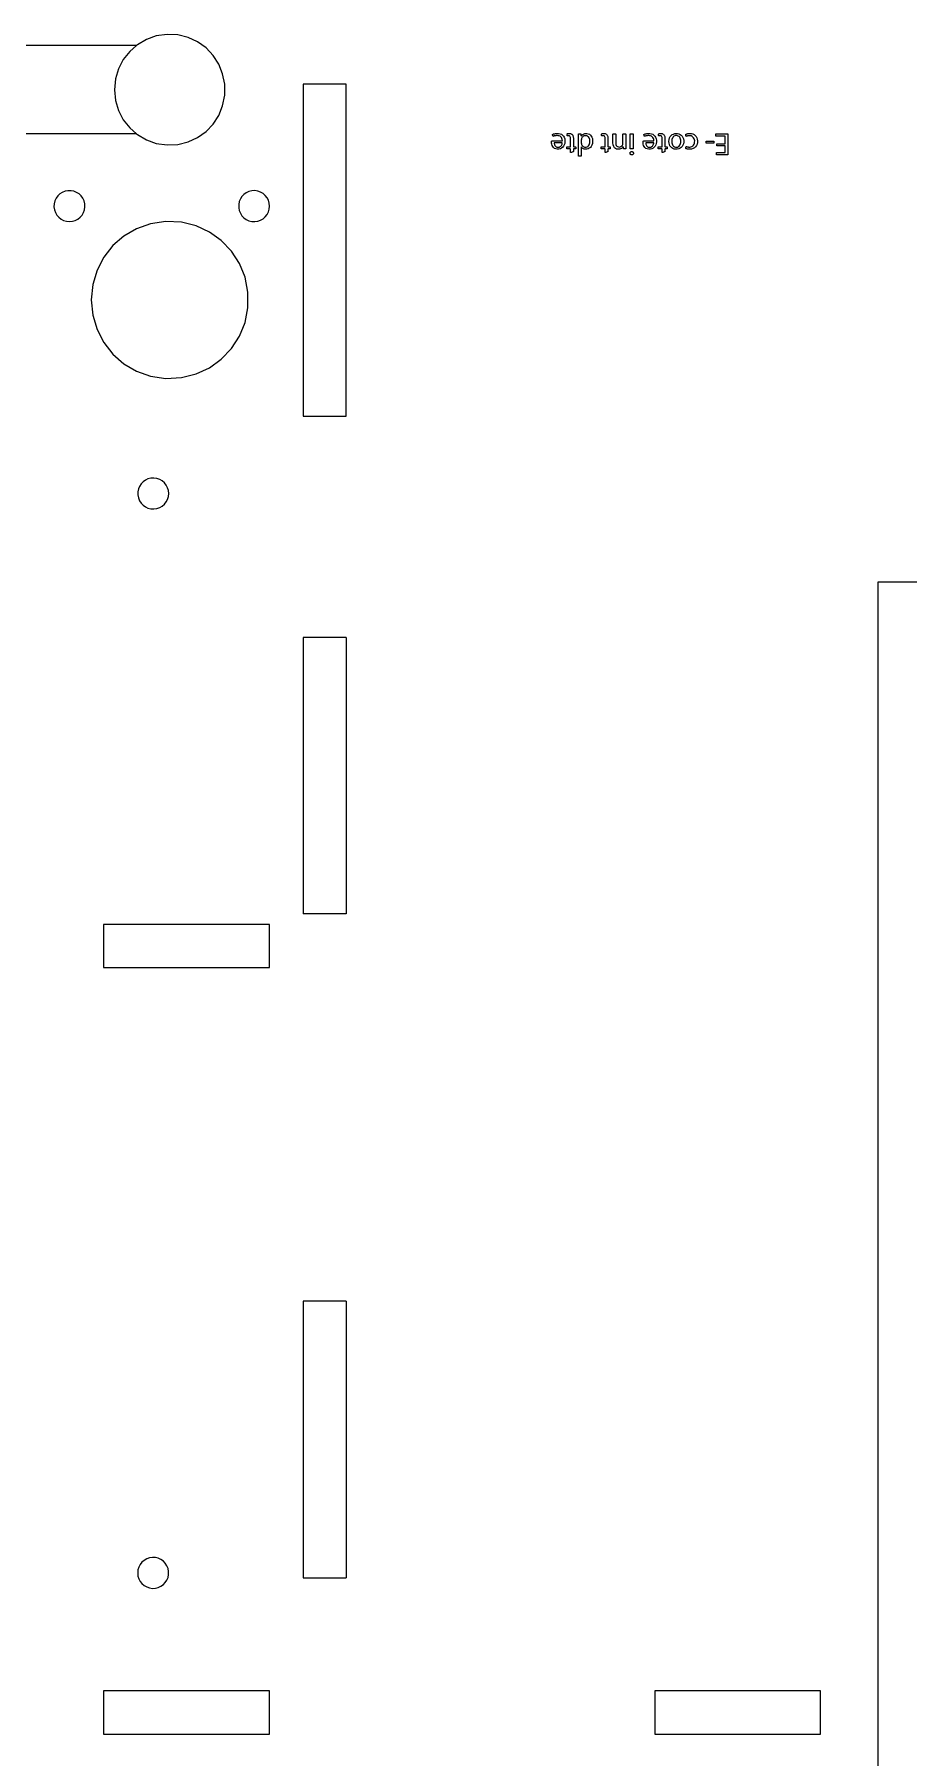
# Model space of a CAD drawing. Header units: metres. Extents: x 1885 to 2636, y 491 to 906.
# Drawn here: x 2160.6 to 2239.6, y 608.2 to 763.9 of the extents above; entities that cross this region are included whole.
import ezdxf

# ---------------------------------------------------------------- set-up
doc = ezdxf.new("R2010")
doc.units = ezdxf.units.M

msp = doc.modelspace()

# ---------------------------------------------------------------- linework, layer by layer
at = {"layer": 'COMPONENT1'}
for p, q in [((2170.73, 763.48), (2169.92, 763.01)), ((2171.62, 763.8), (2170.73, 763.48)), ((2172.59, 763.94), (2171.62, 763.8)), ((2173.58, 763.89), (2172.59, 763.94)), ((2174.51, 763.66), (2173.58, 763.89)), ((2175.36, 763.26), (2174.51, 763.66)), ((2176.12, 762.72), (2175.36, 763.26)), ((2169.84, 762.94), (2158.84, 762.94)), ((2168.64, 761.67), (2168.21, 760.84)), ((2169.22, 762.4), (2168.64, 761.67)), ((2169.84, 762.94), (2169.22, 762.4)), ((2169.92, 763.01), (2169.84, 762.94)), ((2176.76, 762.04), (2176.12, 762.72)), ((2177.27, 761.26), (2176.76, 762.04)), ((2168.21, 760.84), (2167.93, 759.92)), ((2177.62, 760.39), (2177.27, 761.26)), ((2177.81, 759.44), (2177.62, 760.39)), ((2167.93, 759.92), (2167.84, 758.94)), ((2167.84, 758.94), (2167.93, 757.97)), ((2177.81, 758.45), (2177.81, 759.44)), ((2188.79, 759.44), (2184.89, 759.44)), ((2184.89, 759.44), (2184.89, 729.44)), ((2188.79, 729.44), (2188.79, 759.44)), ((2167.93, 757.97), (2168.21, 757.05)), ((2168.21, 757.05), (2168.64, 756.22)), ((2177.27, 756.62), (2177.62, 757.5)), ((2177.62, 757.5), (2177.81, 758.45)), ((2168.64, 756.22), (2169.22, 755.49)), ((2169.22, 755.49), (2169.84, 754.94)), ((2176.12, 755.17), (2176.76, 755.84)), ((2176.76, 755.84), (2177.27, 756.62)), ((2169.84, 754.94), (2158.84, 754.94)), ((2169.84, 754.94), (2169.92, 754.88)), ((2169.92, 754.88), (2170.73, 754.41)), ((2170.73, 754.41), (2171.62, 754.09)), ((2171.62, 754.09), (2172.59, 753.95)), ((2172.59, 753.95), (2173.58, 754)), ((2173.58, 754), (2174.51, 754.23)), ((2174.51, 754.23), (2175.36, 754.63)), ((2175.36, 754.63), (2176.12, 755.17)), ((2162.72, 749.34), (2162.56, 749.13)), ((2162.9, 749.52), (2162.72, 749.34)), ((2163.12, 749.66), (2162.9, 749.52)), ((2163.37, 749.76), (2163.12, 749.66)), ((2163.63, 749.81), (2163.37, 749.76)), ((2163.91, 749.81), (2163.63, 749.81)), ((2164.18, 749.76), (2163.91, 749.81)), ((2164.42, 749.66), (2164.18, 749.76)), ((2164.64, 749.52), (2164.42, 749.66)), ((2164.83, 749.34), (2164.64, 749.52)), ((2164.98, 749.13), (2164.83, 749.34)), ((2179.36, 749.29), (2179.22, 749.07)), ((2179.54, 749.48), (2179.36, 749.29)), ((2179.75, 749.63), (2179.54, 749.48)), ((2179.99, 749.74), (2179.75, 749.63)), ((2180.25, 749.81), (2179.99, 749.74)), ((2180.53, 749.82), (2180.25, 749.81)), ((2180.8, 749.78), (2180.53, 749.82)), ((2181.05, 749.69), (2180.8, 749.78)), ((2181.28, 749.56), (2181.05, 749.69)), ((2181.47, 749.39), (2181.28, 749.56)), ((2181.64, 749.18), (2181.47, 749.39)), ((2181.76, 748.95), (2181.64, 749.18)), ((2162.39, 748.63), (2162.37, 748.35)), ((2162.37, 748.35), (2162.41, 748.08)), ((2162.45, 748.89), (2162.39, 748.63)), ((2162.41, 748.08), (2162.5, 747.83)), ((2162.56, 749.13), (2162.45, 748.89)), ((2162.5, 747.83), (2162.63, 747.6)), ((2164.91, 747.6), (2165.04, 747.83)), ((2165.09, 748.89), (2164.98, 749.13)), ((2165.04, 747.83), (2165.13, 748.08)), ((2165.16, 748.63), (2165.09, 748.89)), ((2165.13, 748.08), (2165.17, 748.35)), ((2165.17, 748.35), (2165.16, 748.63)), ((2179.12, 748.83), (2179.07, 748.56)), ((2179.07, 748.56), (2179.07, 748.28)), ((2179.07, 748.28), (2179.12, 748.02)), ((2179.22, 749.07), (2179.12, 748.83)), ((2179.12, 748.02), (2179.22, 747.77)), ((2179.22, 747.77), (2179.36, 747.55)), ((2181.47, 747.45), (2181.64, 747.66)), ((2181.64, 747.66), (2181.76, 747.89)), ((2181.83, 748.69), (2181.76, 748.95)), ((2181.76, 747.89), (2181.83, 748.15)), ((2181.86, 748.42), (2181.83, 748.69)), ((2181.83, 748.15), (2181.86, 748.42)), ((2162.63, 747.6), (2162.81, 747.41)), ((2162.81, 747.41), (2163.01, 747.25)), ((2163.01, 747.25), (2163.24, 747.12)), ((2163.24, 747.12), (2163.5, 747.05)), ((2163.5, 747.05), (2163.77, 747.02)), ((2163.77, 747.02), (2164.05, 747.05)), ((2164.05, 747.05), (2164.3, 747.12)), ((2164.3, 747.12), (2164.53, 747.25)), ((2164.53, 747.25), (2164.74, 747.41)), ((2164.74, 747.41), (2164.91, 747.6)), ((2169.84, 746.38), (2168.7, 745.71)), ((2171.11, 746.83), (2169.84, 746.38)), ((2172.48, 747.03), (2171.11, 746.83)), ((2173.89, 746.97), (2172.48, 747.03)), ((2175.21, 746.64), (2173.89, 746.97)), ((2176.42, 746.07), (2175.21, 746.64)), ((2177.49, 745.3), (2176.42, 746.07)), ((2179.36, 747.55), (2179.54, 747.36)), ((2179.54, 747.36), (2179.75, 747.21)), ((2179.75, 747.21), (2179.99, 747.1)), ((2179.99, 747.1), (2180.25, 747.04)), ((2180.25, 747.04), (2180.53, 747.02)), ((2180.53, 747.02), (2180.8, 747.06)), ((2180.8, 747.06), (2181.05, 747.15)), ((2181.05, 747.15), (2181.28, 747.28)), ((2181.28, 747.28), (2181.47, 747.45)), ((2167.7, 744.85), (2166.88, 743.81)), ((2168.7, 745.71), (2167.7, 744.85)), ((2178.41, 744.35), (2177.49, 745.3)), ((2166.88, 743.81), (2166.26, 742.63)), ((2179.13, 743.24), (2178.41, 744.35)), ((2179.64, 741.99), (2179.13, 743.24)), ((2166.26, 742.63), (2165.87, 741.33)), ((2179.9, 740.65), (2179.64, 741.99)), ((2165.87, 741.33), (2165.74, 739.94)), ((2165.74, 739.94), (2165.87, 738.55)), ((2179.9, 739.24), (2179.9, 740.65)), ((2165.87, 738.55), (2166.26, 737.26)), ((2179.64, 737.89), (2179.9, 739.24)), ((2166.26, 737.26), (2166.88, 736.08)), ((2179.13, 736.65), (2179.64, 737.89)), ((2166.88, 736.08), (2167.7, 735.04)), ((2177.49, 734.58), (2178.41, 735.54)), ((2178.41, 735.54), (2179.13, 736.65)), ((2167.7, 735.04), (2168.7, 734.17)), ((2168.7, 734.17), (2169.84, 733.5)), ((2175.21, 733.25), (2176.42, 733.81)), ((2176.42, 733.81), (2177.49, 734.58)), ((2169.84, 733.5), (2171.11, 733.05)), ((2171.11, 733.05), (2172.48, 732.85)), ((2172.48, 732.85), (2173.89, 732.92)), ((2173.89, 732.92), (2175.21, 733.25)), ((2184.89, 729.44), (2188.79, 729.44)), ((2170, 722.85), (2169.94, 722.58)), ((2170.1, 723.09), (2170, 722.85)), ((2170.24, 723.31), (2170.1, 723.09)), ((2170.42, 723.5), (2170.24, 723.31)), ((2170.63, 723.65), (2170.42, 723.5)), ((2170.87, 723.76), (2170.63, 723.65)), ((2171.13, 723.83), (2170.87, 723.76)), ((2171.41, 723.84), (2171.13, 723.83)), ((2171.68, 723.8), (2171.41, 723.84)), ((2171.93, 723.71), (2171.68, 723.8)), ((2172.15, 723.58), (2171.93, 723.71)), ((2172.35, 723.41), (2172.15, 723.58)), ((2172.51, 723.21), (2172.35, 723.41)), ((2172.63, 722.97), (2172.51, 723.21)), ((2172.71, 722.72), (2172.63, 722.97)), ((2172.74, 722.44), (2172.71, 722.72)), ((2169.94, 722.58), (2169.94, 722.31)), ((2169.94, 722.31), (2170, 722.04)), ((2170, 722.04), (2170.1, 721.79)), ((2170.1, 721.79), (2170.24, 721.58)), ((2170.24, 721.58), (2170.42, 721.39)), ((2170.42, 721.39), (2170.63, 721.24)), ((2170.63, 721.24), (2170.87, 721.12)), ((2171.68, 721.09), (2171.93, 721.17)), ((2171.93, 721.17), (2172.15, 721.31)), ((2172.15, 721.31), (2172.35, 721.48)), ((2172.35, 721.48), (2172.51, 721.68)), ((2172.51, 721.68), (2172.63, 721.91)), ((2172.63, 721.91), (2172.71, 722.17)), ((2172.71, 722.17), (2172.74, 722.44)), ((2170.87, 721.12), (2171.13, 721.06)), ((2171.13, 721.06), (2171.41, 721.05)), ((2171.41, 721.05), (2171.68, 721.09)), ((2241.84, 714.44), (2236.84, 714.44)), ((2236.84, 714.44), (2236.84, 606.06)), ((2188.79, 709.44), (2184.89, 709.44)), ((2184.89, 709.44), (2184.89, 684.44)), ((2188.79, 709.44), (2188.79, 684.44)), ((2188.79, 684.44), (2184.89, 684.44)), ((2181.84, 683.49), (2166.84, 683.49)), ((2166.84, 683.49), (2166.84, 679.59)), ((2181.84, 679.59), (2181.84, 683.49)), ((2166.84, 679.59), (2181.84, 679.59)), ((2184.89, 649.44), (2184.89, 624.44)), ((2188.79, 649.44), (2184.89, 649.44)), ((2188.79, 649.44), (2188.79, 624.44)), ((2170.75, 626.14), (2170.52, 626)), ((2171, 626.23), (2170.75, 626.14)), ((2171.27, 626.27), (2171, 626.23)), ((2171.54, 626.25), (2171.27, 626.27)), ((2171.8, 626.19), (2171.54, 626.25)), ((2172.04, 626.08), (2171.8, 626.19)), ((2169.96, 625.14), (2169.94, 624.87)), ((2169.94, 624.87), (2169.96, 624.59)), ((2170.04, 625.4), (2169.96, 625.14)), ((2169.96, 624.59), (2170.04, 624.34)), ((2170.16, 625.63), (2170.04, 625.4)), ((2170.32, 625.83), (2170.16, 625.63)), ((2170.52, 626), (2170.32, 625.83)), ((2172.26, 625.92), (2172.04, 626.08)), ((2172.43, 625.74), (2172.26, 625.92)), ((2172.58, 625.52), (2172.43, 625.74)), ((2172.68, 625.27), (2172.58, 625.52)), ((2172.73, 625.01), (2172.68, 625.27)), ((2172.68, 624.46), (2172.73, 624.73)), ((2172.73, 624.73), (2172.73, 625.01)), ((2170.04, 624.34), (2170.16, 624.1)), ((2170.16, 624.1), (2170.32, 623.9)), ((2170.32, 623.9), (2170.52, 623.73)), ((2170.52, 623.73), (2170.75, 623.6)), ((2170.75, 623.6), (2171, 623.51)), ((2171, 623.51), (2171.27, 623.47)), ((2171.27, 623.47), (2171.54, 623.48)), ((2171.54, 623.48), (2171.8, 623.55)), ((2171.8, 623.55), (2172.04, 623.66)), ((2172.04, 623.66), (2172.26, 623.81)), ((2172.26, 623.81), (2172.43, 624)), ((2172.43, 624), (2172.58, 624.22)), ((2172.58, 624.22), (2172.68, 624.46)), ((2184.89, 624.44), (2188.79, 624.44)), ((2181.84, 614.2), (2166.84, 614.2)), ((2166.84, 614.2), (2166.84, 610.3)), ((2181.84, 610.3), (2181.84, 614.2)), ((2231.68, 614.2), (2216.68, 614.2)), ((2216.68, 614.2), (2216.68, 610.3)), ((2231.68, 610.3), (2231.68, 614.2)), ((2166.84, 610.3), (2181.84, 610.3)), ((2216.68, 610.3), (2231.68, 610.3))]:
    msp.add_line(p, q, dxfattribs=at)
at = {"layer": 'COMPONENT6'}
for p, q in [((2207.36, 754.29), (2207.42, 754.32)), ((2207.36, 754.27), (2207.36, 754.29)), ((2207.36, 754.24), (2207.36, 754.27)), ((2207.36, 754.2), (2207.36, 754.24)), ((2207.36, 754.12), (2207.36, 754.2)), ((2207.38, 754.02), (2207.36, 754.12)), ((2207.41, 753.91), (2207.38, 754.02)), ((2207.46, 753.81), (2207.41, 753.91)), ((2207.42, 754.32), (2207.53, 754.32)), ((2207.44, 754.9), (2207.5, 754.92)), ((2207.44, 754.86), (2207.44, 754.9)), ((2207.45, 754.83), (2207.44, 754.86)), ((2207.46, 754.8), (2207.45, 754.83)), ((2207.47, 754.77), (2207.46, 754.8)), ((2207.49, 754.72), (2207.47, 754.77)), ((2207.52, 754.74), (2207.49, 754.72)), ((2207.5, 754.92), (2207.54, 754.94)), ((2207.56, 754.75), (2207.52, 754.74)), ((2207.53, 754.32), (2207.68, 754.32)), ((2207.54, 754.94), (2207.59, 754.95)), ((2207.6, 754.76), (2207.56, 754.75)), ((2207.59, 754.95), (2207.65, 754.96)), ((2207.64, 754.77), (2207.6, 754.76)), ((2207.6, 754.14), (2207.6, 754.08)), ((2207.63, 754.14), (2207.6, 754.14)), ((2207.6, 754.08), (2207.61, 754.02)), ((2207.61, 754.02), (2207.63, 753.95)), ((2207.7, 754.14), (2207.63, 754.14)), ((2207.63, 753.95), (2207.66, 753.89)), ((2207.69, 754.78), (2207.64, 754.77)), ((2207.65, 754.96), (2207.71, 754.97)), ((2207.66, 753.89), (2207.7, 753.83)), ((2207.68, 754.32), (2207.86, 754.32)), ((2207.75, 754.78), (2207.69, 754.78)), ((2207.81, 754.14), (2207.7, 754.14)), ((2207.71, 754.97), (2207.78, 754.98)), ((2207.8, 754.79), (2207.75, 754.78)), ((2207.78, 754.98), (2207.86, 754.98)), ((2207.87, 754.79), (2207.8, 754.79)), ((2207.94, 754.14), (2207.81, 754.14)), ((2207.86, 754.98), (2207.98, 754.98)), ((2207.86, 754.32), (2208.03, 754.32)), ((2207.96, 754.78), (2207.87, 754.79)), ((2208.07, 754.14), (2207.94, 754.14)), ((2208.04, 754.76), (2207.96, 754.78)), ((2207.98, 754.98), (2208.12, 754.95)), ((2208.03, 754.32), (2208.18, 754.32)), ((2208.12, 754.73), (2208.04, 754.76)), ((2208.19, 754.14), (2208.07, 754.14)), ((2208.12, 754.95), (2208.24, 754.91)), ((2208.19, 754.68), (2208.12, 754.73)), ((2208.18, 754.32), (2208.29, 754.32)), ((2208.24, 754.61), (2208.19, 754.68)), ((2208.27, 754.14), (2208.19, 754.14)), ((2208.2, 753.85), (2208.24, 753.9)), ((2208.24, 754.91), (2208.34, 754.84)), ((2208.29, 754.53), (2208.24, 754.61)), ((2208.24, 753.9), (2208.28, 753.96)), ((2208.32, 754.14), (2208.27, 754.14)), ((2208.28, 753.96), (2208.3, 754.03)), ((2208.32, 754.43), (2208.29, 754.53)), ((2208.29, 754.32), (2208.33, 754.32)), ((2208.3, 754.03), (2208.32, 754.1)), ((2208.33, 754.32), (2208.32, 754.43)), ((2208.32, 754.1), (2208.32, 754.14)), ((2208.34, 754.84), (2208.43, 754.75)), ((2208.43, 754.75), (2208.49, 754.64)), ((2208.5, 753.95), (2208.44, 753.84)), ((2208.49, 754.64), (2208.54, 754.51)), ((2208.54, 754.08), (2208.5, 753.95)), ((2208.54, 754.51), (2208.56, 754.38)), ((2208.56, 754.23), (2208.54, 754.08)), ((2208.56, 754.38), (2208.56, 754.23)), ((2208.74, 754.93), (2208.77, 754.96)), ((2208.75, 754.9), (2208.74, 754.93)), ((2208.75, 754.85), (2208.75, 754.9)), ((2208.75, 754.8), (2208.75, 754.85)), ((2208.78, 754.77), (2208.75, 754.8)), ((2208.77, 754.96), (2208.8, 754.97)), ((2208.82, 754.77), (2208.78, 754.77)), ((2208.8, 754.97), (2208.83, 754.97)), ((2208.85, 754.78), (2208.82, 754.77)), ((2208.83, 754.97), (2208.87, 754.98)), ((2208.87, 754.78), (2208.85, 754.78)), ((2208.87, 754.98), (2208.92, 754.98)), ((2208.92, 754.78), (2208.87, 754.78)), ((2208.92, 754.98), (2208.97, 754.98)), ((2208.98, 754.76), (2208.92, 754.78)), ((2208.97, 754.98), (2209.02, 754.98)), ((2209.02, 754.74), (2208.98, 754.76)), ((2209.02, 754.98), (2209.08, 754.97)), ((2209.05, 754.69), (2209.02, 754.74)), ((2209.07, 754.63), (2209.05, 754.69)), ((2209.08, 754.56), (2209.07, 754.63)), ((2209.08, 754.97), (2209.12, 754.95)), ((2209.08, 754.5), (2209.08, 754.56)), ((2209.08, 754.41), (2209.08, 754.5)), ((2209.08, 754.24), (2209.08, 754.41)), ((2209.08, 754.06), (2209.08, 754.24)), ((2209.08, 753.89), (2209.08, 754.06)), ((2209.08, 753.78), (2209.08, 753.89)), ((2209.12, 754.95), (2209.17, 754.93)), ((2209.17, 754.93), (2209.2, 754.91)), ((2209.2, 754.91), (2209.24, 754.87)), ((2209.24, 754.87), (2209.27, 754.83)), ((2209.27, 754.83), (2209.29, 754.78)), ((2209.29, 754.78), (2209.31, 754.72)), ((2209.31, 754.72), (2209.32, 754.65)), ((2209.32, 754.65), (2209.33, 754.58)), ((2209.33, 754.58), (2209.33, 754.52)), ((2209.33, 754.52), (2209.33, 754.43)), ((2209.33, 754.43), (2209.33, 754.27)), ((2209.33, 754.27), (2209.33, 754.08)), ((2209.33, 754.08), (2209.33, 753.91)), ((2209.33, 753.91), (2209.33, 753.8)), ((2209.79, 754.91), (2209.79, 754.95)), ((2209.79, 754.95), (2209.82, 754.95)), ((2209.79, 754.87), (2209.79, 754.91)), ((2209.79, 754.83), (2209.79, 754.87)), ((2209.79, 754.78), (2209.79, 754.83)), ((2209.8, 754.74), (2209.79, 754.78)), ((2209.8, 754.69), (2209.8, 754.74)), ((2209.8, 754.64), (2209.8, 754.69)), ((2209.8, 754.6), (2209.8, 754.64)), ((2209.8, 754.52), (2209.8, 754.6)), ((2209.8, 754.33), (2209.8, 754.52)), ((2209.8, 754.06), (2209.8, 754.33)), ((2209.8, 753.76), (2209.8, 754.06)), ((2209.82, 754.95), (2209.85, 754.95)), ((2209.85, 754.95), (2209.89, 754.95)), ((2209.89, 754.95), (2209.93, 754.95)), ((2209.93, 754.95), (2209.97, 754.95)), ((2209.97, 754.95), (2209.99, 754.95)), ((2209.99, 754.95), (2210.01, 754.92)), ((2210.01, 754.92), (2210.01, 754.89)), ((2210.01, 754.89), (2210.01, 754.85)), ((2210.01, 754.85), (2210.01, 754.8)), ((2210.01, 754.8), (2210.02, 754.76)), ((2210.02, 754.76), (2210.02, 754.73)), ((2210.02, 754.73), (2210.04, 754.75)), ((2210.04, 754.75), (2210.08, 754.8)), ((2210.05, 754.43), (2210.04, 754.41)), ((2210.04, 754.41), (2210.04, 754.38)), ((2210.04, 754.38), (2210.04, 754.34)), ((2210.04, 754.34), (2210.04, 754.3)), ((2210.04, 754.3), (2210.04, 754.26)), ((2210.04, 754.26), (2210.04, 754.22)), ((2210.04, 754.22), (2210.04, 754.18)), ((2210.04, 754.18), (2210.04, 754.14)), ((2210.04, 754.14), (2210.04, 754.11)), ((2210.04, 754.11), (2210.05, 754.08)), ((2210.07, 754.53), (2210.05, 754.48)), ((2210.05, 754.48), (2210.05, 754.46)), ((2210.05, 754.46), (2210.05, 754.43)), ((2210.05, 754.08), (2210.05, 754.05)), ((2210.05, 754.05), (2210.07, 753.99)), ((2210.1, 754.59), (2210.07, 754.53)), ((2210.07, 753.99), (2210.09, 753.94)), ((2210.08, 754.8), (2210.12, 754.85)), ((2210.09, 753.94), (2210.13, 753.89)), ((2210.13, 754.65), (2210.1, 754.59)), ((2210.12, 754.85), (2210.17, 754.89)), ((2210.17, 754.69), (2210.13, 754.65)), ((2210.13, 753.89), (2210.17, 753.85)), ((2210.17, 754.89), (2210.23, 754.93)), ((2210.22, 754.73), (2210.17, 754.69)), ((2210.28, 754.76), (2210.22, 754.73)), ((2210.23, 754.93), (2210.3, 754.95)), ((2210.33, 754.77), (2210.28, 754.76)), ((2210.3, 754.95), (2210.37, 754.97)), ((2210.39, 754.78), (2210.33, 754.77)), ((2210.37, 754.97), (2210.45, 754.98)), ((2210.47, 754.78), (2210.39, 754.78)), ((2210.45, 754.98), (2210.55, 754.98)), ((2210.56, 754.76), (2210.47, 754.78)), ((2210.55, 754.98), (2210.66, 754.96)), ((2210.63, 754.72), (2210.56, 754.76)), ((2210.69, 754.67), (2210.63, 754.72)), ((2210.63, 753.82), (2210.69, 753.88)), ((2210.66, 754.96), (2210.77, 754.91)), ((2210.74, 754.6), (2210.69, 754.67)), ((2210.69, 753.88), (2210.74, 753.95)), ((2210.78, 754.52), (2210.74, 754.6)), ((2210.74, 753.95), (2210.78, 754.04)), ((2210.77, 754.91), (2210.86, 754.84)), ((2210.81, 754.43), (2210.78, 754.52)), ((2210.78, 754.04), (2210.81, 754.13)), ((2210.82, 754.34), (2210.81, 754.43)), ((2210.81, 754.13), (2210.82, 754.23)), ((2210.82, 754.23), (2210.82, 754.34)), ((2210.86, 754.84), (2210.94, 754.75)), ((2210.94, 754.75), (2211, 754.64)), ((2211.01, 753.93), (2210.94, 753.82)), ((2211, 754.64), (2211.05, 754.52)), ((2211.05, 754.07), (2211.01, 753.93)), ((2211.05, 754.52), (2211.07, 754.38)), ((2211.07, 754.22), (2211.05, 754.07)), ((2211.07, 754.38), (2211.07, 754.22)), ((2211.87, 754.93), (2211.89, 754.96)), ((2211.87, 754.9), (2211.87, 754.93)), ((2211.87, 754.85), (2211.87, 754.9)), ((2211.88, 754.8), (2211.87, 754.85)), ((2211.9, 754.77), (2211.88, 754.8)), ((2211.89, 754.96), (2211.92, 754.97)), ((2211.94, 754.77), (2211.9, 754.77)), ((2211.92, 754.97), (2211.96, 754.97)), ((2211.97, 754.78), (2211.94, 754.77)), ((2211.96, 754.97), (2212, 754.98)), ((2212, 754.78), (2211.97, 754.78)), ((2212, 754.98), (2212.04, 754.98)), ((2212.04, 754.78), (2212, 754.78)), ((2212.04, 754.98), (2212.09, 754.98)), ((2212.1, 754.76), (2212.04, 754.78)), ((2212.09, 754.98), (2212.15, 754.98)), ((2212.14, 754.74), (2212.1, 754.76)), ((2212.18, 754.69), (2212.14, 754.74)), ((2212.15, 754.98), (2212.2, 754.97)), ((2212.2, 754.63), (2212.18, 754.69)), ((2212.2, 754.97), (2212.25, 754.95)), ((2212.21, 754.56), (2212.2, 754.63)), ((2212.2, 753.78), (2212.21, 753.89)), ((2212.21, 754.5), (2212.21, 754.56)), ((2212.21, 754.41), (2212.21, 754.5)), ((2212.21, 754.24), (2212.21, 754.41)), ((2212.21, 754.06), (2212.21, 754.24)), ((2212.21, 753.89), (2212.21, 754.06)), ((2212.25, 754.95), (2212.29, 754.93)), ((2212.29, 754.93), (2212.33, 754.91)), ((2212.33, 754.91), (2212.36, 754.87)), ((2212.36, 754.87), (2212.39, 754.83)), ((2212.39, 754.83), (2212.41, 754.78)), ((2212.41, 754.78), (2212.43, 754.72)), ((2212.43, 754.72), (2212.44, 754.65)), ((2212.44, 754.65), (2212.45, 754.58)), ((2212.45, 754.58), (2212.45, 754.52)), ((2212.45, 754.52), (2212.45, 754.43)), ((2212.45, 754.43), (2212.45, 754.27)), ((2212.45, 754.27), (2212.45, 754.08)), ((2212.45, 754.08), (2212.45, 753.91)), ((2212.45, 753.91), (2212.45, 753.8)), ((2212.9, 754.93), (2212.93, 754.95)), ((2212.9, 754.83), (2212.9, 754.93)), ((2212.9, 754.67), (2212.9, 754.83)), ((2212.9, 754.49), (2212.9, 754.67)), ((2212.9, 754.32), (2212.9, 754.49)), ((2212.9, 754.19), (2212.9, 754.32)), ((2212.9, 754.14), (2212.9, 754.19)), ((2212.92, 753.95), (2212.9, 754.14)), ((2212.97, 753.81), (2212.92, 753.95)), ((2212.93, 754.95), (2212.97, 754.95)), ((2212.97, 754.95), (2213.02, 754.95)), ((2213.02, 754.95), (2213.08, 754.95)), ((2213.08, 754.95), (2213.12, 754.95)), ((2213.12, 754.95), (2213.15, 754.93)), ((2213.15, 754.93), (2213.15, 754.83)), ((2213.15, 754.83), (2213.15, 754.68)), ((2213.15, 754.68), (2213.15, 754.5)), ((2213.15, 754.5), (2213.15, 754.34)), ((2213.15, 754.34), (2213.15, 754.21)), ((2213.15, 754.21), (2213.15, 754.17)), ((2213.15, 754.17), (2213.15, 754.07)), ((2213.15, 754.07), (2213.17, 753.98)), ((2213.17, 753.98), (2213.2, 753.9)), ((2213.2, 753.9), (2213.25, 753.84)), ((2213.67, 753.84), (2213.72, 753.88)), ((2213.72, 753.88), (2213.76, 753.94)), ((2213.76, 753.94), (2213.79, 754)), ((2213.79, 754), (2213.8, 754.03)), ((2213.8, 754.03), (2213.81, 754.06)), ((2213.81, 754.93), (2213.84, 754.95)), ((2213.81, 754.82), (2213.81, 754.93)), ((2213.81, 754.66), (2213.81, 754.82)), ((2213.81, 754.48), (2213.81, 754.66)), ((2213.81, 754.31), (2213.81, 754.48)), ((2213.81, 754.18), (2213.81, 754.31)), ((2213.81, 754.13), (2213.81, 754.18)), ((2213.81, 754.09), (2213.81, 754.13)), ((2213.81, 754.06), (2213.81, 754.09)), ((2213.84, 754.95), (2213.88, 754.95)), ((2213.88, 754.95), (2213.94, 754.95)), ((2213.94, 754.95), (2213.99, 754.95)), ((2213.99, 754.95), (2214.04, 754.95)), ((2214.04, 754.95), (2214.06, 754.93)), ((2214.06, 754.93), (2214.06, 754.8)), ((2214.06, 754.8), (2214.06, 754.6)), ((2214.06, 754.6), (2214.06, 754.38)), ((2214.06, 754.38), (2214.06, 754.17)), ((2214.06, 754.17), (2214.06, 754.02)), ((2214.06, 754.02), (2214.06, 753.96)), ((2214.06, 753.96), (2214.06, 753.89)), ((2214.06, 753.89), (2214.06, 753.84)), ((2214.47, 753.59), (2214.47, 754.95)), ((2214.47, 754.95), (2214.72, 754.95)), ((2214.72, 754.95), (2214.72, 753.59)), ((2215.63, 754.29), (2215.69, 754.32)), ((2215.63, 754.27), (2215.63, 754.29)), ((2215.63, 754.24), (2215.63, 754.27)), ((2215.63, 754.2), (2215.63, 754.24)), ((2215.63, 754.12), (2215.63, 754.2)), ((2215.65, 754.02), (2215.63, 754.12)), ((2215.68, 753.91), (2215.65, 754.02)), ((2215.73, 753.81), (2215.68, 753.91)), ((2215.69, 754.32), (2215.8, 754.32)), ((2215.71, 754.9), (2215.77, 754.92)), ((2215.71, 754.86), (2215.71, 754.9)), ((2215.72, 754.83), (2215.71, 754.86)), ((2215.73, 754.8), (2215.72, 754.83)), ((2215.74, 754.77), (2215.73, 754.8)), ((2215.76, 754.72), (2215.74, 754.77)), ((2215.79, 754.74), (2215.76, 754.72)), ((2215.77, 754.92), (2215.81, 754.94)), ((2215.83, 754.75), (2215.79, 754.74)), ((2215.8, 754.32), (2215.95, 754.32)), ((2215.81, 754.94), (2215.86, 754.95)), ((2215.87, 754.76), (2215.83, 754.75)), ((2215.86, 754.95), (2215.92, 754.96)), ((2215.91, 754.77), (2215.87, 754.76)), ((2215.87, 754.14), (2215.87, 754.08)), ((2215.9, 754.14), (2215.87, 754.14)), ((2215.87, 754.08), (2215.88, 754.02)), ((2215.88, 754.02), (2215.9, 753.95)), ((2215.97, 754.14), (2215.9, 754.14)), ((2215.9, 753.95), (2215.93, 753.89)), ((2215.96, 754.78), (2215.91, 754.77)), ((2215.92, 754.96), (2215.98, 754.97)), ((2215.93, 753.89), (2215.97, 753.83)), ((2215.95, 754.32), (2216.13, 754.32)), ((2216.01, 754.78), (2215.96, 754.78)), ((2216.08, 754.14), (2215.97, 754.14)), ((2215.98, 754.97), (2216.05, 754.98)), ((2216.07, 754.79), (2216.01, 754.78)), ((2216.05, 754.98), (2216.13, 754.98)), ((2216.14, 754.79), (2216.07, 754.79)), ((2216.21, 754.14), (2216.08, 754.14)), ((2216.13, 754.98), (2216.25, 754.98)), ((2216.13, 754.32), (2216.3, 754.32)), ((2216.23, 754.78), (2216.14, 754.79)), ((2216.34, 754.14), (2216.21, 754.14)), ((2216.31, 754.76), (2216.23, 754.78)), ((2216.25, 754.98), (2216.38, 754.95)), ((2216.3, 754.32), (2216.45, 754.32)), ((2216.39, 754.73), (2216.31, 754.76)), ((2216.45, 754.14), (2216.34, 754.14)), ((2216.38, 754.95), (2216.51, 754.91)), ((2216.46, 754.68), (2216.39, 754.73)), ((2216.45, 754.32), (2216.56, 754.32)), ((2216.54, 754.14), (2216.45, 754.14)), ((2216.51, 754.61), (2216.46, 754.68)), ((2216.47, 753.85), (2216.51, 753.9)), ((2216.51, 754.91), (2216.61, 754.84)), ((2216.56, 754.53), (2216.51, 754.61)), ((2216.51, 753.9), (2216.55, 753.96)), ((2216.59, 754.14), (2216.54, 754.14)), ((2216.55, 753.96), (2216.57, 754.03)), ((2216.59, 754.43), (2216.56, 754.53)), ((2216.56, 754.32), (2216.6, 754.32)), ((2216.57, 754.03), (2216.59, 754.1)), ((2216.6, 754.32), (2216.59, 754.43)), ((2216.59, 754.1), (2216.59, 754.14)), ((2216.61, 754.84), (2216.7, 754.75)), ((2216.7, 754.75), (2216.76, 754.64)), ((2216.77, 753.95), (2216.71, 753.84)), ((2216.76, 754.64), (2216.81, 754.51)), ((2216.81, 754.08), (2216.77, 753.95)), ((2216.81, 754.51), (2216.83, 754.38)), ((2216.83, 754.23), (2216.81, 754.08)), ((2216.83, 754.38), (2216.83, 754.23)), ((2217.01, 754.93), (2217.04, 754.96)), ((2217.01, 754.9), (2217.01, 754.93)), ((2217.02, 754.85), (2217.01, 754.9)), ((2217.02, 754.8), (2217.02, 754.85)), ((2217.05, 754.77), (2217.02, 754.8)), ((2217.04, 754.96), (2217.07, 754.97)), ((2217.09, 754.77), (2217.05, 754.77)), ((2217.07, 754.97), (2217.1, 754.97)), ((2217.11, 754.78), (2217.09, 754.77)), ((2217.1, 754.97), (2217.14, 754.98)), ((2217.14, 754.78), (2217.11, 754.78)), ((2217.14, 754.98), (2217.19, 754.98)), ((2217.19, 754.78), (2217.14, 754.78)), ((2217.19, 754.98), (2217.23, 754.98)), ((2217.25, 754.76), (2217.19, 754.78)), ((2217.23, 754.98), (2217.29, 754.98)), ((2217.29, 754.74), (2217.25, 754.76)), ((2217.29, 754.98), (2217.34, 754.97)), ((2217.32, 754.69), (2217.29, 754.74)), ((2217.34, 754.63), (2217.32, 754.69)), ((2217.34, 754.97), (2217.39, 754.95)), ((2217.35, 754.56), (2217.34, 754.63)), ((2217.34, 753.78), (2217.35, 753.89)), ((2217.35, 754.5), (2217.35, 754.56)), ((2217.35, 754.41), (2217.35, 754.5)), ((2217.35, 754.24), (2217.35, 754.41)), ((2217.35, 754.06), (2217.35, 754.24)), ((2217.35, 753.89), (2217.35, 754.06)), ((2217.39, 754.95), (2217.43, 754.93)), ((2217.43, 754.93), (2217.47, 754.91)), ((2217.47, 754.91), (2217.51, 754.87)), ((2217.51, 754.87), (2217.54, 754.83)), ((2217.54, 754.83), (2217.56, 754.78)), ((2217.56, 754.78), (2217.58, 754.72)), ((2217.58, 754.72), (2217.59, 754.65)), ((2217.59, 754.65), (2217.59, 754.58)), ((2217.59, 754.58), (2217.6, 754.52)), ((2217.6, 754.52), (2217.6, 754.43)), ((2217.6, 754.43), (2217.6, 754.27)), ((2217.6, 754.27), (2217.6, 754.08)), ((2217.6, 754.08), (2217.6, 753.91)), ((2217.6, 753.91), (2217.6, 753.8)), ((2217.97, 754.26), (2217.98, 754.43)), ((2217.98, 754.11), (2217.97, 754.26)), ((2217.98, 754.43), (2218.02, 754.58)), ((2218.01, 753.98), (2217.98, 754.11)), ((2218.06, 753.87), (2218.01, 753.98)), ((2218.02, 754.58), (2218.09, 754.7)), ((2218.14, 753.77), (2218.06, 753.87)), ((2218.09, 754.7), (2218.17, 754.8)), ((2218.17, 754.8), (2218.27, 754.88)), ((2218.24, 754.43), (2218.22, 754.32)), ((2218.22, 754.32), (2218.22, 754.23)), ((2218.22, 754.23), (2218.23, 754.14)), ((2218.23, 754.14), (2218.25, 754.05)), ((2218.27, 754.52), (2218.24, 754.43)), ((2218.25, 754.05), (2218.29, 753.97)), ((2218.27, 754.88), (2218.38, 754.93)), ((2218.31, 754.6), (2218.27, 754.52)), ((2218.29, 753.97), (2218.33, 753.89)), ((2218.36, 754.67), (2218.31, 754.6)), ((2218.33, 753.89), (2218.39, 753.83)), ((2218.42, 754.73), (2218.36, 754.67)), ((2218.38, 754.93), (2218.5, 754.97)), ((2218.49, 754.77), (2218.42, 754.73)), ((2218.57, 754.79), (2218.49, 754.77)), ((2218.5, 754.97), (2218.62, 754.98)), ((2218.66, 754.8), (2218.57, 754.79)), ((2218.62, 754.98), (2218.74, 754.98)), ((2218.74, 754.78), (2218.66, 754.8)), ((2218.74, 754.98), (2218.87, 754.95)), ((2218.81, 754.75), (2218.74, 754.78)), ((2218.88, 754.7), (2218.81, 754.75)), ((2218.87, 754.95), (2218.98, 754.9)), ((2218.94, 754.64), (2218.88, 754.7)), ((2218.9, 753.85), (2218.95, 753.92)), ((2218.98, 754.56), (2218.94, 754.64)), ((2218.95, 753.92), (2218.99, 754)), ((2218.98, 754.9), (2219.08, 754.83)), ((2219.02, 754.48), (2218.98, 754.56)), ((2218.99, 754), (2219.02, 754.09)), ((2219.04, 754.38), (2219.02, 754.48)), ((2219.02, 754.09), (2219.04, 754.18)), ((2219.05, 754.27), (2219.04, 754.38)), ((2219.04, 754.18), (2219.05, 754.27)), ((2219.08, 754.83), (2219.16, 754.74)), ((2219.22, 753.92), (2219.15, 753.81)), ((2219.16, 754.74), (2219.23, 754.63)), ((2219.27, 754.05), (2219.22, 753.92)), ((2219.23, 754.63), (2219.27, 754.5)), ((2219.27, 754.5), (2219.3, 754.36)), ((2219.3, 754.2), (2219.27, 754.05)), ((2219.3, 754.36), (2219.3, 754.2)), ((2219.48, 754.91), (2219.5, 754.92)), ((2219.48, 754.88), (2219.48, 754.91)), ((2219.49, 754.85), (2219.48, 754.88)), ((2219.5, 754.81), (2219.49, 754.85)), ((2219.5, 754.92), (2219.54, 754.93)), ((2219.5, 754.78), (2219.5, 754.81)), ((2219.51, 754.75), (2219.5, 754.78)), ((2219.52, 754.72), (2219.51, 754.75)), ((2219.54, 754.73), (2219.52, 754.72)), ((2219.54, 754.93), (2219.58, 754.94)), ((2219.57, 754.74), (2219.54, 754.73)), ((2219.6, 754.75), (2219.57, 754.74)), ((2219.58, 754.94), (2219.62, 754.96)), ((2219.64, 754.76), (2219.6, 754.75)), ((2219.62, 754.96), (2219.68, 754.97)), ((2219.68, 754.77), (2219.64, 754.76)), ((2219.68, 754.97), (2219.73, 754.98)), ((2219.72, 754.78), (2219.68, 754.77)), ((2219.76, 754.78), (2219.72, 754.78)), ((2219.73, 754.98), (2219.8, 754.98)), ((2219.81, 754.78), (2219.76, 754.78)), ((2219.8, 754.98), (2219.86, 754.98)), ((2219.9, 754.78), (2219.81, 754.78)), ((2219.86, 754.98), (2220, 754.97)), ((2219.99, 754.76), (2219.9, 754.78)), ((2220.07, 754.72), (2219.99, 754.76)), ((2220, 754.97), (2220.13, 754.94)), ((2220.05, 753.81), (2220.13, 753.87)), ((2220.14, 754.66), (2220.07, 754.72)), ((2220.13, 754.94), (2220.25, 754.88)), ((2220.13, 753.87), (2220.19, 753.93)), ((2220.2, 754.59), (2220.14, 754.66)), ((2220.19, 753.93), (2220.24, 754.01)), ((2220.25, 754.51), (2220.2, 754.59)), ((2220.24, 754.01), (2220.27, 754.1)), ((2220.25, 754.88), (2220.35, 754.81)), ((2220.28, 754.42), (2220.25, 754.51)), ((2220.27, 754.1), (2220.29, 754.2)), ((2220.3, 754.31), (2220.28, 754.42)), ((2220.29, 754.2), (2220.3, 754.31)), ((2220.35, 754.81), (2220.43, 754.71)), ((2220.45, 753.9), (2220.37, 753.79)), ((2220.43, 754.71), (2220.49, 754.59)), ((2220.51, 754.03), (2220.45, 753.9)), ((2220.49, 754.59), (2220.53, 754.46)), ((2220.54, 754.17), (2220.51, 754.03)), ((2220.53, 754.46), (2220.55, 754.32)), ((2220.55, 754.32), (2220.54, 754.17)), ((2221.34, 754.1), (2221.34, 754.28)), ((2221.34, 754.28), (2222.03, 754.28)), ((2222.03, 754.1), (2221.34, 754.1)), ((2222.03, 754.28), (2222.03, 754.1)), ((2222.22, 754.75), (2222.22, 754.95)), ((2222.22, 754.95), (2223.3, 754.95)), ((2223.05, 754.75), (2222.22, 754.75)), ((2222.31, 754.06), (2223.05, 754.06)), ((2222.31, 753.86), (2222.31, 754.06)), ((2223.05, 753.86), (2222.31, 753.86)), ((2223.05, 754.06), (2223.05, 754.75)), ((2223.05, 753.26), (2223.05, 753.86)), ((2223.3, 754.95), (2223.3, 753.05)), ((2207.52, 753.72), (2207.46, 753.81)), ((2207.61, 753.64), (2207.52, 753.72)), ((2207.73, 753.59), (2207.61, 753.64)), ((2207.7, 753.83), (2207.76, 753.79)), ((2207.87, 753.56), (2207.73, 753.59)), ((2207.76, 753.79), (2207.83, 753.75)), ((2207.83, 753.75), (2207.91, 753.74)), ((2208.02, 753.57), (2207.87, 753.56)), ((2207.91, 753.74), (2208, 753.74)), ((2208, 753.74), (2208.08, 753.76)), ((2208.15, 753.6), (2208.02, 753.57)), ((2208.08, 753.76), (2208.14, 753.8)), ((2208.14, 753.8), (2208.2, 753.85)), ((2208.26, 753.66), (2208.15, 753.6)), ((2208.36, 753.74), (2208.26, 753.66)), ((2208.44, 753.84), (2208.36, 753.74)), ((2208.73, 753.77), (2208.78, 753.78)), ((2208.73, 753.74), (2208.73, 753.77)), ((2208.73, 753.7), (2208.73, 753.74)), ((2208.73, 753.65), (2208.73, 753.7)), ((2208.73, 753.61), (2208.73, 753.65)), ((2208.74, 753.59), (2208.73, 753.61)), ((2208.81, 753.59), (2208.74, 753.59)), ((2208.78, 753.78), (2208.85, 753.78)), ((2208.89, 753.59), (2208.81, 753.59)), ((2208.85, 753.78), (2208.94, 753.78)), ((2208.98, 753.59), (2208.89, 753.59)), ((2208.94, 753.78), (2209.02, 753.78)), ((2209.05, 753.59), (2208.98, 753.59)), ((2209.02, 753.78), (2209.08, 753.78)), ((2209.08, 753.57), (2209.05, 753.59)), ((2209.08, 753.51), (2209.08, 753.57)), ((2209.08, 753.43), (2209.08, 753.51)), ((2209.08, 753.35), (2209.08, 753.43)), ((2209.08, 753.26), (2209.08, 753.35)), ((2209.15, 753.28), (2209.08, 753.26)), ((2209.21, 753.3), (2209.15, 753.28)), ((2209.27, 753.32), (2209.21, 753.3)), ((2209.31, 753.33), (2209.27, 753.32)), ((2209.33, 753.36), (2209.31, 753.33)), ((2209.33, 753.8), (2209.36, 753.78)), ((2209.35, 753.59), (2209.33, 753.58)), ((2209.33, 753.58), (2209.33, 753.53)), ((2209.33, 753.53), (2209.33, 753.47)), ((2209.33, 753.47), (2209.33, 753.41)), ((2209.33, 753.41), (2209.33, 753.36)), ((2209.39, 753.59), (2209.35, 753.59)), ((2209.36, 753.78), (2209.4, 753.78)), ((2209.45, 753.59), (2209.39, 753.59)), ((2209.4, 753.78), (2209.46, 753.78)), ((2209.5, 753.59), (2209.45, 753.59)), ((2209.46, 753.78), (2209.51, 753.78)), ((2209.53, 753.59), (2209.5, 753.59)), ((2209.51, 753.78), (2209.53, 753.78)), ((2209.53, 753.78), (2209.54, 753.75)), ((2209.54, 753.61), (2209.53, 753.59)), ((2209.54, 753.75), (2209.54, 753.7)), ((2209.54, 753.7), (2209.54, 753.65)), ((2209.54, 753.65), (2209.54, 753.61)), ((2209.8, 753.46), (2209.8, 753.76)), ((2209.8, 753.2), (2209.8, 753.46)), ((2209.8, 753.02), (2209.8, 753.2)), ((2209.8, 752.95), (2209.8, 753.02)), ((2209.84, 752.95), (2209.8, 752.95)), ((2209.87, 752.95), (2209.84, 752.95)), ((2209.92, 752.95), (2209.87, 752.95)), ((2209.96, 752.95), (2209.92, 752.95)), ((2210, 752.95), (2209.96, 752.95)), ((2210.04, 752.95), (2210, 752.95)), ((2210.05, 753.77), (2210.04, 753.72)), ((2210.04, 753.72), (2210.04, 753.62)), ((2210.04, 753.62), (2210.04, 753.49)), ((2210.04, 753.49), (2210.04, 753.34)), ((2210.04, 753.34), (2210.04, 753.19)), ((2210.04, 753.19), (2210.04, 753.07)), ((2210.04, 753.07), (2210.04, 752.98)), ((2210.04, 752.98), (2210.04, 752.95)), ((2210.07, 753.74), (2210.05, 753.77)), ((2210.1, 753.7), (2210.07, 753.74)), ((2210.14, 753.66), (2210.1, 753.7)), ((2210.18, 753.63), (2210.14, 753.66)), ((2210.17, 753.85), (2210.22, 753.81)), ((2210.24, 753.6), (2210.18, 753.63)), ((2210.22, 753.81), (2210.27, 753.78)), ((2210.3, 753.58), (2210.24, 753.6)), ((2210.27, 753.78), (2210.33, 753.76)), ((2210.36, 753.57), (2210.3, 753.58)), ((2210.33, 753.76), (2210.39, 753.75)), ((2210.44, 753.56), (2210.36, 753.57)), ((2210.39, 753.75), (2210.48, 753.76)), ((2210.54, 753.57), (2210.44, 753.56)), ((2210.48, 753.76), (2210.56, 753.78)), ((2210.66, 753.59), (2210.54, 753.57)), ((2210.56, 753.78), (2210.63, 753.82)), ((2210.76, 753.65), (2210.66, 753.59)), ((2210.86, 753.72), (2210.76, 753.65)), ((2210.94, 753.82), (2210.86, 753.72)), ((2211.85, 753.77), (2211.9, 753.78)), ((2211.85, 753.74), (2211.85, 753.77)), ((2211.85, 753.7), (2211.85, 753.74)), ((2211.85, 753.65), (2211.85, 753.7)), ((2211.85, 753.61), (2211.85, 753.65)), ((2211.87, 753.59), (2211.85, 753.61)), ((2211.93, 753.59), (2211.87, 753.59)), ((2211.9, 753.78), (2211.98, 753.78)), ((2212.01, 753.59), (2211.93, 753.59)), ((2211.98, 753.78), (2212.07, 753.78)), ((2212.1, 753.59), (2212.01, 753.59)), ((2212.07, 753.78), (2212.15, 753.78)), ((2212.17, 753.59), (2212.1, 753.59)), ((2212.15, 753.78), (2212.2, 753.78)), ((2212.21, 753.57), (2212.17, 753.59)), ((2212.21, 753.51), (2212.21, 753.57)), ((2212.21, 753.43), (2212.21, 753.51)), ((2212.21, 753.35), (2212.21, 753.43)), ((2212.21, 753.26), (2212.21, 753.35)), ((2212.27, 753.28), (2212.21, 753.26)), ((2212.33, 753.3), (2212.27, 753.28)), ((2212.39, 753.32), (2212.33, 753.3)), ((2212.44, 753.33), (2212.39, 753.32)), ((2212.45, 753.36), (2212.44, 753.33)), ((2212.45, 753.8), (2212.48, 753.78)), ((2212.47, 753.59), (2212.45, 753.58)), ((2212.45, 753.58), (2212.45, 753.53)), ((2212.45, 753.53), (2212.45, 753.47)), ((2212.45, 753.47), (2212.45, 753.41)), ((2212.45, 753.41), (2212.45, 753.36)), ((2212.52, 753.59), (2212.47, 753.59)), ((2212.48, 753.78), (2212.53, 753.78)), ((2212.57, 753.59), (2212.52, 753.59)), ((2212.53, 753.78), (2212.58, 753.78)), ((2212.62, 753.59), (2212.57, 753.59)), ((2212.58, 753.78), (2212.63, 753.78)), ((2212.65, 753.59), (2212.62, 753.59)), ((2212.63, 753.78), (2212.66, 753.78)), ((2212.66, 753.61), (2212.65, 753.59)), ((2212.66, 753.78), (2212.66, 753.75)), ((2212.66, 753.75), (2212.66, 753.7)), ((2212.66, 753.7), (2212.66, 753.65)), ((2212.66, 753.65), (2212.66, 753.61)), ((2213.04, 753.7), (2212.97, 753.81)), ((2213.13, 753.63), (2213.04, 753.7)), ((2213.23, 753.58), (2213.13, 753.63)), ((2213.32, 753.56), (2213.23, 753.58)), ((2213.25, 753.84), (2213.32, 753.8)), ((2213.32, 753.8), (2213.4, 753.77)), ((2213.42, 753.56), (2213.32, 753.56)), ((2213.4, 753.77), (2213.49, 753.76)), ((2213.51, 753.57), (2213.42, 753.56)), ((2213.49, 753.76), (2213.56, 753.78)), ((2213.59, 753.6), (2213.51, 753.57)), ((2213.56, 753.78), (2213.62, 753.8)), ((2213.67, 753.64), (2213.59, 753.6)), ((2213.62, 753.8), (2213.67, 753.84)), ((2213.73, 753.69), (2213.67, 753.64)), ((2213.78, 753.74), (2213.73, 753.69)), ((2213.84, 753.8), (2213.78, 753.74)), ((2213.84, 753.76), (2213.84, 753.8)), ((2213.85, 753.72), (2213.84, 753.76)), ((2213.85, 753.67), (2213.85, 753.72)), ((2213.85, 753.62), (2213.85, 753.67)), ((2213.88, 753.59), (2213.85, 753.62)), ((2213.92, 753.59), (2213.88, 753.59)), ((2213.96, 753.59), (2213.92, 753.59)), ((2214.01, 753.59), (2213.96, 753.59)), ((2214.07, 753.59), (2214.01, 753.59)), ((2214.06, 753.84), (2214.06, 753.78)), ((2214.06, 753.78), (2214.07, 753.73)), ((2214.07, 753.73), (2214.07, 753.67)), ((2214.07, 753.67), (2214.07, 753.62)), ((2214.07, 753.62), (2214.07, 753.59)), ((2214.45, 753.23), (2214.46, 753.26)), ((2214.45, 753.2), (2214.45, 753.23)), ((2214.45, 753.17), (2214.45, 753.2)), ((2214.46, 753.15), (2214.45, 753.17)), ((2214.46, 753.26), (2214.47, 753.29)), ((2214.47, 753.12), (2214.46, 753.15)), ((2214.72, 753.59), (2214.47, 753.59)), ((2214.47, 753.29), (2214.49, 753.31)), ((2214.49, 753.1), (2214.47, 753.12)), ((2214.49, 753.31), (2214.51, 753.33)), ((2214.51, 753.08), (2214.49, 753.1)), ((2214.51, 753.33), (2214.53, 753.34)), ((2214.53, 753.06), (2214.51, 753.08)), ((2214.53, 753.34), (2214.56, 753.35)), ((2214.56, 753.05), (2214.53, 753.06)), ((2214.56, 753.35), (2214.59, 753.36)), ((2214.59, 753.05), (2214.56, 753.05)), ((2214.59, 753.36), (2214.63, 753.36)), ((2214.62, 753.05), (2214.59, 753.05)), ((2214.65, 753.06), (2214.62, 753.05)), ((2214.63, 753.36), (2214.66, 753.35)), ((2214.68, 753.07), (2214.65, 753.06)), ((2214.66, 753.35), (2214.68, 753.34)), ((2214.68, 753.34), (2214.7, 753.32)), ((2214.7, 753.09), (2214.68, 753.07)), ((2214.7, 753.32), (2214.72, 753.3)), ((2214.72, 753.11), (2214.7, 753.09)), ((2214.72, 753.3), (2214.74, 753.28)), ((2214.74, 753.13), (2214.72, 753.11)), ((2214.74, 753.28), (2214.75, 753.25)), ((2214.75, 753.16), (2214.74, 753.13)), ((2214.75, 753.25), (2214.75, 753.22)), ((2214.75, 753.22), (2214.75, 753.19)), ((2214.75, 753.19), (2214.75, 753.16)), ((2215.79, 753.72), (2215.73, 753.81)), ((2215.88, 753.64), (2215.79, 753.72)), ((2216, 753.59), (2215.88, 753.64)), ((2215.97, 753.83), (2216.02, 753.79)), ((2216.14, 753.56), (2216, 753.59)), ((2216.02, 753.79), (2216.09, 753.75)), ((2216.09, 753.75), (2216.18, 753.74)), ((2216.29, 753.57), (2216.14, 753.56)), ((2216.18, 753.74), (2216.27, 753.74)), ((2216.27, 753.74), (2216.35, 753.76)), ((2216.42, 753.6), (2216.29, 753.57)), ((2216.35, 753.76), (2216.41, 753.8)), ((2216.41, 753.8), (2216.47, 753.85)), ((2216.53, 753.66), (2216.42, 753.6)), ((2216.63, 753.74), (2216.53, 753.66)), ((2216.71, 753.84), (2216.63, 753.74)), ((2217, 753.77), (2217.05, 753.78)), ((2217, 753.74), (2217, 753.77)), ((2217, 753.7), (2217, 753.74)), ((2217, 753.65), (2217, 753.7)), ((2217, 753.61), (2217, 753.65)), ((2217.01, 753.59), (2217, 753.61)), ((2217.07, 753.59), (2217.01, 753.59)), ((2217.05, 753.78), (2217.12, 753.78)), ((2217.16, 753.59), (2217.07, 753.59)), ((2217.12, 753.78), (2217.21, 753.78)), ((2217.25, 753.59), (2217.16, 753.59)), ((2217.21, 753.78), (2217.29, 753.78)), ((2217.32, 753.59), (2217.25, 753.59)), ((2217.29, 753.78), (2217.34, 753.78)), ((2217.35, 753.57), (2217.32, 753.59)), ((2217.35, 753.51), (2217.35, 753.57)), ((2217.35, 753.43), (2217.35, 753.51)), ((2217.35, 753.35), (2217.35, 753.43)), ((2217.35, 753.26), (2217.35, 753.35)), ((2217.42, 753.28), (2217.35, 753.26)), ((2217.48, 753.3), (2217.42, 753.28)), ((2217.54, 753.32), (2217.48, 753.3)), ((2217.58, 753.33), (2217.54, 753.32)), ((2217.6, 753.36), (2217.58, 753.33)), ((2217.6, 753.8), (2217.63, 753.78)), ((2217.62, 753.59), (2217.6, 753.58)), ((2217.6, 753.58), (2217.6, 753.53)), ((2217.6, 753.53), (2217.6, 753.47)), ((2217.6, 753.47), (2217.6, 753.41)), ((2217.6, 753.41), (2217.6, 753.36)), ((2217.66, 753.59), (2217.62, 753.59)), ((2217.63, 753.78), (2217.67, 753.78)), ((2217.72, 753.59), (2217.66, 753.59)), ((2217.67, 753.78), (2217.73, 753.78)), ((2217.77, 753.59), (2217.72, 753.59)), ((2217.73, 753.78), (2217.77, 753.78)), ((2217.77, 753.78), (2217.8, 753.78)), ((2217.8, 753.59), (2217.77, 753.59)), ((2217.8, 753.78), (2217.81, 753.75)), ((2217.81, 753.61), (2217.8, 753.59)), ((2217.81, 753.75), (2217.81, 753.7)), ((2217.81, 753.7), (2217.81, 753.65)), ((2217.81, 753.65), (2217.81, 753.61)), ((2218.23, 753.68), (2218.14, 753.77)), ((2218.33, 753.62), (2218.23, 753.68)), ((2218.45, 753.58), (2218.33, 753.62)), ((2218.39, 753.83), (2218.47, 753.78)), ((2218.59, 753.56), (2218.45, 753.58)), ((2218.47, 753.78), (2218.55, 753.75)), ((2218.55, 753.75), (2218.65, 753.75)), ((2218.72, 753.57), (2218.59, 753.56)), ((2218.65, 753.75), (2218.75, 753.76)), ((2218.85, 753.6), (2218.72, 753.57)), ((2218.75, 753.76), (2218.83, 753.8)), ((2218.83, 753.8), (2218.9, 753.85)), ((2218.97, 753.65), (2218.85, 753.6)), ((2219.07, 753.72), (2218.97, 753.65)), ((2219.15, 753.81), (2219.07, 753.72)), ((2219.48, 753.68), (2219.49, 753.71)), ((2219.48, 753.63), (2219.48, 753.68)), ((2219.51, 753.61), (2219.48, 753.63)), ((2219.49, 753.71), (2219.5, 753.75)), ((2219.5, 753.75), (2219.51, 753.78)), ((2219.51, 753.78), (2219.52, 753.81)), ((2219.55, 753.6), (2219.51, 753.61)), ((2219.52, 753.81), (2219.56, 753.8)), ((2219.58, 753.59), (2219.55, 753.6)), ((2219.56, 753.8), (2219.59, 753.79)), ((2219.63, 753.58), (2219.58, 753.59)), ((2219.59, 753.79), (2219.62, 753.78)), ((2219.62, 753.78), (2219.66, 753.77)), ((2219.67, 753.57), (2219.63, 753.58)), ((2219.66, 753.77), (2219.7, 753.77)), ((2219.72, 753.56), (2219.67, 753.57)), ((2219.7, 753.77), (2219.74, 753.76)), ((2219.78, 753.56), (2219.72, 753.56)), ((2219.74, 753.76), (2219.78, 753.76)), ((2219.78, 753.76), (2219.86, 753.76)), ((2219.86, 753.56), (2219.78, 753.56)), ((2219.86, 753.76), (2219.96, 753.78)), ((2220.02, 753.58), (2219.86, 753.56)), ((2219.96, 753.78), (2220.05, 753.81)), ((2220.15, 753.63), (2220.02, 753.58)), ((2220.27, 753.7), (2220.15, 753.63)), ((2220.37, 753.79), (2220.27, 753.7)), ((2222.27, 753.05), (2222.27, 753.26)), ((2222.27, 753.26), (2223.05, 753.26)), ((2223.3, 753.05), (2222.27, 753.05))]:
    msp.add_line(p, q, dxfattribs=at)

doc.saveas('drawing.dxf')
